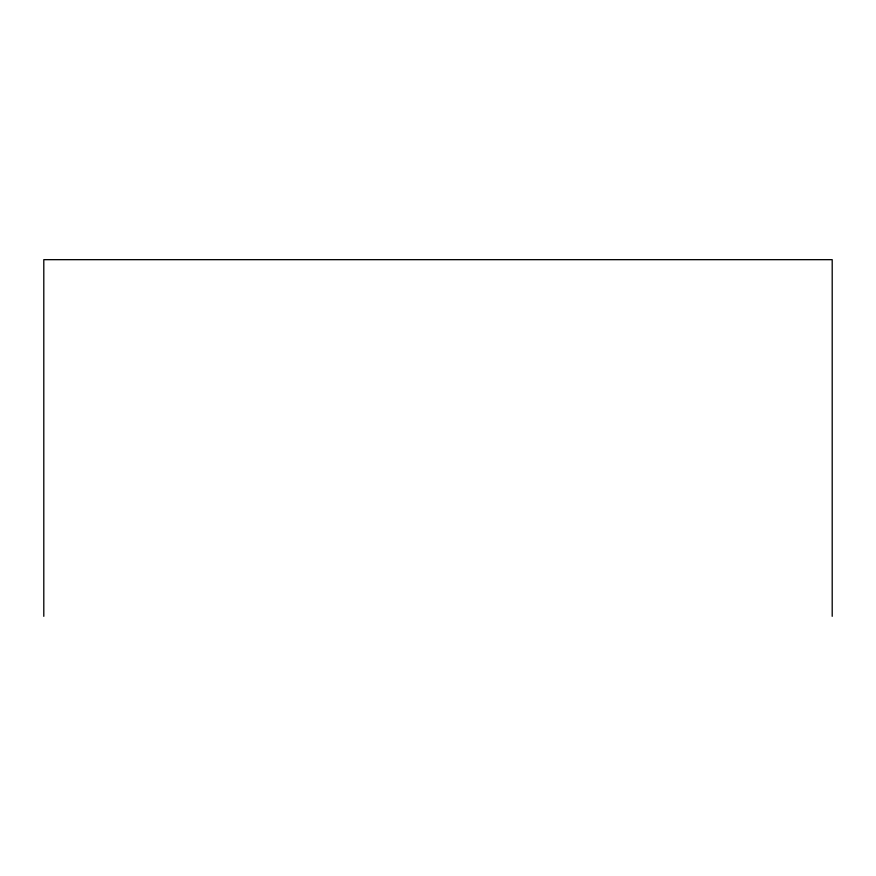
<?xml version="1.0" encoding="UTF-8"?>
<svg xmlns="http://www.w3.org/2000/svg" width="876" height="876" viewBox="0 0 876 876"><rect width="100%" height="100%" fill="white"/><g stroke="black" fill="none" stroke-linecap="round" stroke-linejoin="round"><path stroke-width="1.31" d="M832.2 616.332L832.2 259.668L43.8 259.668L43.8 616.332"/></g></svg>
